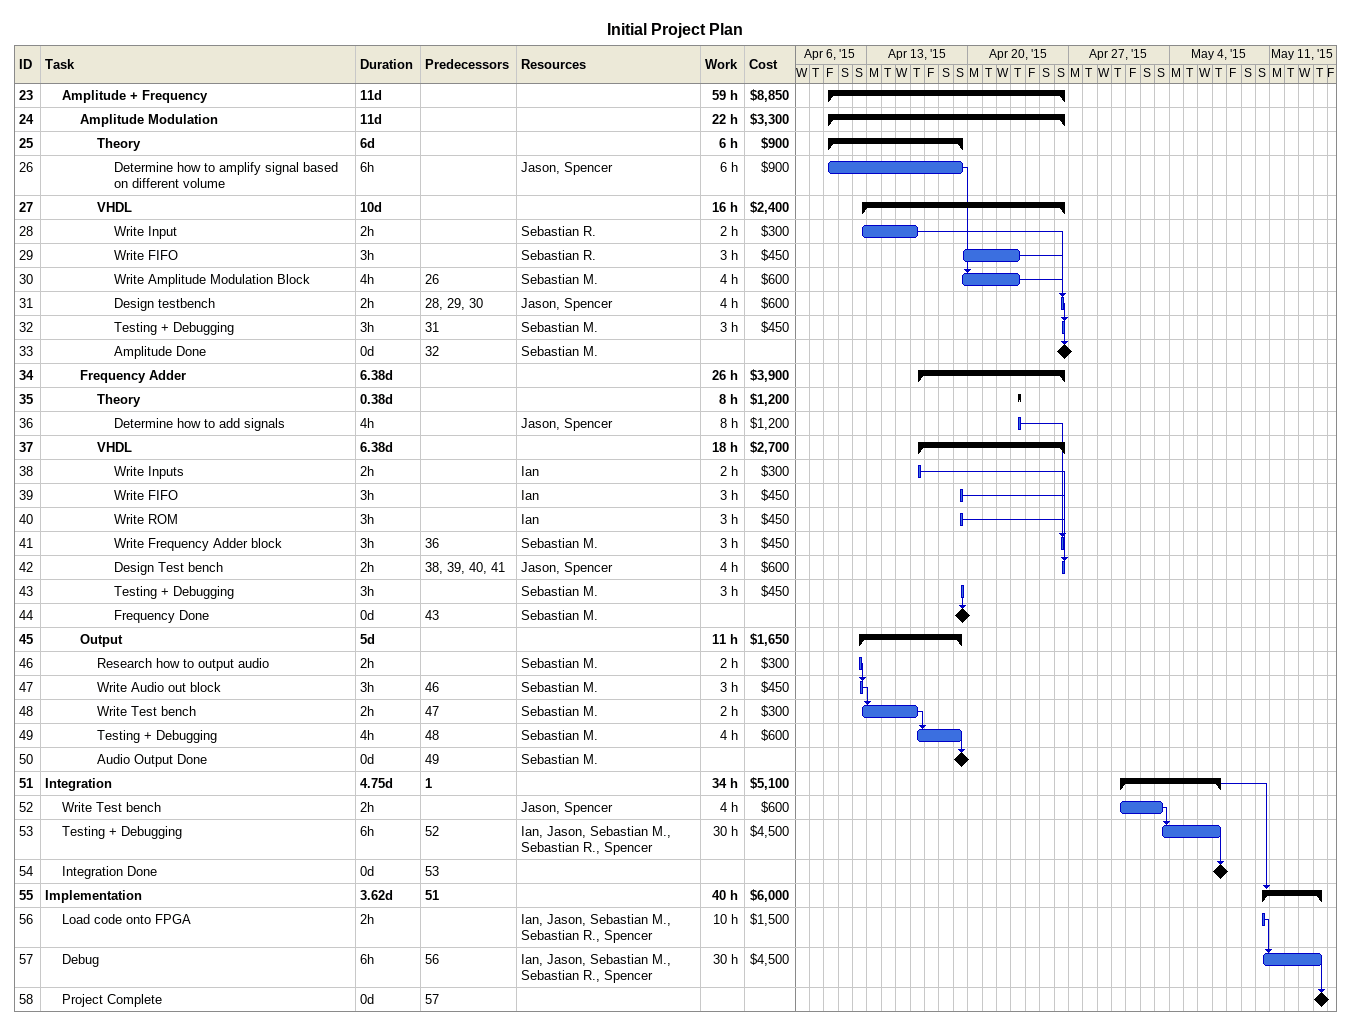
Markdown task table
Initial Project Plan

| ID | Level | Task | Duration | Start | Finish | Predecessors | Resources | Work (h) | Cost ($) |
|---|---|---|---|---|---|---|---|---|---|
| 23 | 2 | **Amplitude + Frequency** | 11d | 2015-04-10 | 2015-04-26 |  |  | 59 | 8850 |
| 24 | 3 | **Amplitude Modulation** | 11d | 2015-04-10 | 2015-04-26 |  |  | 22 | 3300 |
| 25 | 4 | **Theory** | 6d | 2015-04-10 | 2015-04-19 |  |  | 6 | 900 |
| 26 | 5 | Determine how to amplify signal based on different volume | 6h | 2015-04-10 | 2015-04-19 |  | Jason, Spencer | 6 | 900 |
| 27 | 4 | **VHDL** | 10d | 2015-04-12 | 2015-04-26 |  |  | 16 | 2400 |
| 28 | 5 | Write Input | 2h | 2015-04-12 | 2015-04-16 |  | Sebastian R. | 2 | 300 |
| 29 | 5 | Write FIFO | 3h | 2015-04-19 | 2015-04-23 |  | Sebastian R. | 3 | 450 |
| 30 | 5 | Write Amplitude Modulation Block | 4h | 2015-04-19 | 2015-04-23 | 26 | Sebastian M. | 4 | 600 |
| 31 | 5 | Design testbench | 2h | 2015-04-26 | 2015-04-26 | 28, 29, 30 | Jason, Spencer | 4 | 600 |
| 32 | 5 | Testing + Debugging | 3h | 2015-04-26 | 2015-04-26 | 31 | Sebastian M. | 3 | 450 |
| 33 | 5 | Amplitude Done | 0d | 2015-04-26 | 2015-04-26 | 32 | Sebastian M. |  |  |
| 34 | 3 | **Frequency Adder** | 6.38d | 2015-04-16 | 2015-04-26 |  |  | 26 | 3900 |
| 35 | 4 | **Theory** | 0.38d | 2015-04-23 | 2015-04-23 |  |  | 8 | 1200 |
| 36 | 5 | Determine how to add signals | 4h | 2015-04-23 | 2015-04-23 |  | Jason, Spencer | 8 | 1200 |
| 37 | 4 | **VHDL** | 6.38d | 2015-04-16 | 2015-04-26 |  |  | 18 | 2700 |
| 38 | 5 | Write Inputs | 2h | 2015-04-16 | 2015-04-16 |  | Ian | 2 | 300 |
| 39 | 5 | Write FIFO | 3h | 2015-04-19 | 2015-04-19 |  | Ian | 3 | 450 |
| 40 | 5 | Write ROM | 3h | 2015-04-19 | 2015-04-19 |  | Ian | 3 | 450 |
| 41 | 5 | Write Frequency Adder block | 3h | 2015-04-26 | 2015-04-26 | 36 | Sebastian M. | 3 | 450 |
| 42 | 5 | Design Test bench | 2h | 2015-04-26 | 2015-04-26 | 38, 39, 40, 41 | Jason, Spencer | 4 | 600 |
| 43 | 5 | Testing + Debugging | 3h | 2015-04-19 | 2015-04-19 |  | Sebastian M. | 3 | 450 |
| 44 | 5 | Frequency Done | 0d | 2015-04-19 | 2015-04-19 | 43 | Sebastian M. |  |  |
| 45 | 3 | **Output** | 5d | 2015-04-12 | 2015-04-19 |  |  | 11 | 1650 |
| 46 | 4 | Research how to output audio | 2h | 2015-04-12 | 2015-04-12 |  | Sebastian M. | 2 | 300 |
| 47 | 4 | Write Audio out block | 3h | 2015-04-12 | 2015-04-12 | 46 | Sebastian M. | 3 | 450 |
| 48 | 4 | Write Test bench | 2h | 2015-04-12 | 2015-04-16 | 47 | Sebastian M. | 2 | 300 |
| 49 | 4 | Testing + Debugging | 4h | 2015-04-16 | 2015-04-19 | 48 | Sebastian M. | 4 | 600 |
| 50 | 4 | Audio Output Done | 0d | 2015-04-19 | 2015-04-19 | 49 | Sebastian M. |  |  |
| 51 | 1 | **Integration** | 4.75d | 2015-04-30 | 2015-05-07 | 1 |  | 34 | 5100 |
| 52 | 2 | Write Test bench | 2h | 2015-04-30 | 2015-05-03 |  | Jason, Spencer | 4 | 600 |
| 53 | 2 | Testing + Debugging | 6h | 2015-05-03 | 2015-05-07 | 52 | Ian, Jason, Sebastian M., Sebastian R., Spencer | 30 | 4500 |
| 54 | 2 | Integration Done | 0d | 2015-05-07 | 2015-05-07 | 53 |  |  |  |
| 55 | 1 | **Implementation** | 3.62d | 2015-05-10 | 2015-05-14 | 51 |  | 40 | 6000 |
| 56 | 2 | Load code onto FPGA | 2h | 2015-05-10 | 2015-05-10 |  | Ian, Jason, Sebastian M., Sebastian R., Spencer | 10 | 1500 |
| 57 | 2 | Debug | 6h | 2015-05-10 | 2015-05-14 | 56 | Ian, Jason, Sebastian M., Sebastian R., Spencer | 30 | 4500 |
| 58 | 2 | Project Complete | 0d | 2015-05-14 | 2015-05-14 | 57 |  |  |  |
